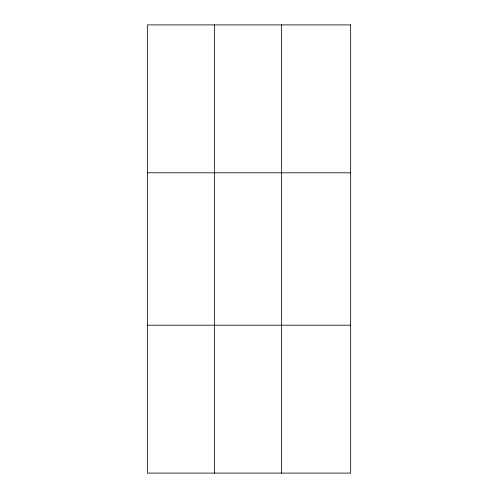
<?xml version="1.0" encoding="UTF-8"?>
<svg xmlns="http://www.w3.org/2000/svg" width="498" height="498" viewBox="0 0 498 498"><rect width="100%" height="100%" fill="white"/><g stroke="black" fill="none" stroke-linecap="round" stroke-linejoin="round"><path stroke-width="0.75" d="M214.439 24.9L214.439 473.1M281.532 24.9L281.532 473.1M147.346 172.806L350.654 172.806M147.346 325.194L350.654 325.194M350.654 24.9L350.654 473.1L147.346 473.1L147.346 24.9L350.654 24.9"/></g></svg>
